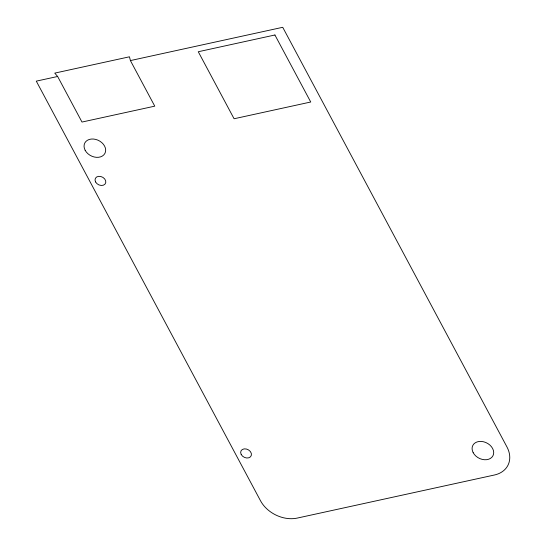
<?xml version="1.0" encoding="UTF-8"?>
<svg xmlns="http://www.w3.org/2000/svg" width="546" height="546" viewBox="0 0 546 546"><rect width="100%" height="100%" fill="white"/><g stroke="black" fill="none" stroke-linecap="round" stroke-linejoin="round"><path stroke-width="0.82" d="M57.637 76.481L36.295 81.142L260.51 500.764A28.747 21.731 26.8 0 0 297.277 518.079L494.423 475.006A28.747 21.731 26.8 0 0 506.941 446.921L282.726 27.3L130.405 60.579L129.463 56.798L54.757 73.116L57.637 76.481L81.989 122.051L154.757 106.156L130.405 60.579M274.918 34.992L198.273 51.74L234.084 118.755L310.729 102.013L274.918 34.992M473.191 452.702A11.316 8.552 26.8 0 0 491.878 457.261A11.316 8.552 26.8 0 0 483.606 441.782A11.316 8.552 26.8 0 0 473.191 452.702M85.162 150.3A11.316 8.552 26.8 0 0 103.849 154.859A11.316 8.552 26.8 0 0 95.584 139.38A11.316 8.552 26.8 0 0 85.162 150.3M241.202 454.49A5.658 4.279 26.8 0 0 250.546 456.77A5.658 4.279 26.8 0 0 246.41 449.03A5.658 4.279 26.8 0 0 241.202 454.49M95.577 181.948A5.658 4.279 26.8 0 0 104.921 184.227A5.658 4.279 26.8 0 0 100.785 176.495A5.658 4.279 26.8 0 0 95.577 181.948"/></g></svg>
